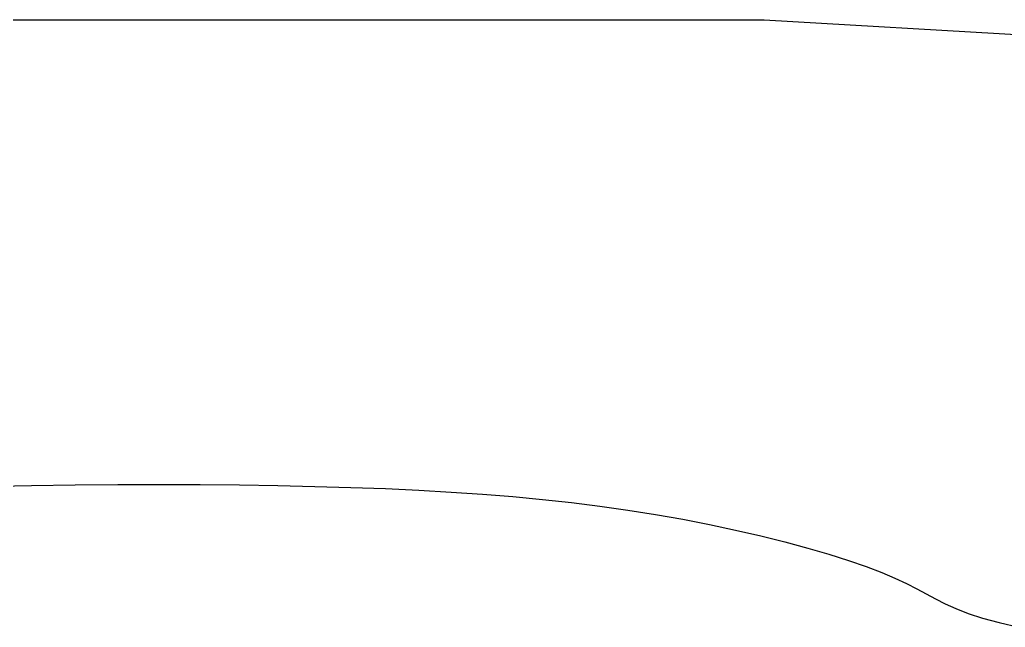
# Model space of a CAD drawing. Header units: millimetres. Extents: x 104198 to 1296755, y -81101 to 81453.
# Drawn here: x 591191.74 to 591234.66, y -26153.41 to -26126.95 of the extents above; entities that cross this region are included whole.
import ezdxf

# ---------------------------------------------------------------- set-up
doc = ezdxf.new("R2010")
doc.units = ezdxf.units.MM
doc.linetypes.add('HIDDEN2', pattern=[0.1875, 0.125, -0.0625])

# ---------------------------------------------------------------- blocks, each defined once
blk = doc.blocks.new('hgfhdrht')
at = {"color": 250, "linetype": 'HIDDEN2', "ltscale": 600}
for p, q in [((591180.962, -31133.179), (591201.424, -31133.179)), ((591180.962, -31133.179), (591201.424, -31133.179)), ((591180.962, -31133.179), (591201.424, -31133.179)), ((591180.962, -31133.179), (591201.424, -31133.179)), ((591180.962, -31133.179), (591201.424, -31133.179)), ((591180.962, -31133.179), (591201.424, -31133.179)), ((591180.962, -31133.179), (591201.424, -31133.179)), ((591180.962, -31133.179), (591201.424, -31133.179)), ((591180.962, -31133.179), (591201.424, -31133.179)), ((591180.962, -31133.179), (591201.424, -31133.179)), ((591180.962, -31133.179), (591201.424, -31133.179)), ((591180.962, -31133.179), (591201.424, -31133.179)), ((591201.424, -31133.179), (591224.16, -31133.179)), ((591201.424, -31133.179), (591224.16, -31133.179)), ((591201.424, -31133.179), (591224.16, -31133.179)), ((591201.424, -31133.179), (591224.16, -31133.179)), ((591201.424, -31133.179), (591224.16, -31133.179)), ((591201.424, -31133.179), (591224.16, -31133.179)), ((591201.424, -31133.179), (591224.16, -31133.179)), ((591201.424, -31133.179), (591224.16, -31133.179)), ((591201.424, -31133.179), (591224.16, -31133.179)), ((591201.424, -31133.179), (591224.16, -31133.179)), ((591201.424, -31133.179), (591224.16, -31133.179)), ((591201.424, -31133.179), (591224.16, -31133.179)), ((591224.16, -31133.179), (591258.263, -31135.199)), ((591224.16, -31133.179), (591258.263, -31135.199)), ((591224.16, -31133.179), (591258.263, -31135.199)), ((591224.16, -31133.179), (591258.263, -31135.199)), ((591224.16, -31133.179), (591258.263, -31135.199)), ((591224.16, -31133.179), (591258.263, -31135.199)), ((591224.16, -31133.179), (591258.263, -31135.199)), ((591224.16, -31133.179), (591258.263, -31135.199)), ((591224.16, -31133.179), (591258.263, -31135.199)), ((591224.16, -31133.179), (591258.263, -31135.199)), ((591224.16, -31133.179), (591258.263, -31135.199)), ((591224.16, -31133.179), (591258.263, -31135.199)), ((591196.011, -31153.421), (591197.824, -31153.416)), ((591196.011, -31153.421), (591197.824, -31153.416)), ((591196.011, -31153.421), (591197.824, -31153.416)), ((591196.011, -31153.421), (591197.824, -31153.416)), ((591196.011, -31153.421), (591197.824, -31153.416)), ((591196.011, -31153.421), (591197.824, -31153.416)), ((591196.011, -31153.421), (591197.824, -31153.416)), ((591196.011, -31153.421), (591197.824, -31153.416)), ((591196.011, -31153.421), (591197.824, -31153.416)), ((591196.011, -31153.421), (591197.824, -31153.416)), ((591196.011, -31153.421), (591197.824, -31153.416)), ((591196.011, -31153.421), (591197.824, -31153.416)), ((591197.824, -31153.416), (591199.592, -31153.421)), ((591197.824, -31153.416), (591199.592, -31153.421)), ((591197.824, -31153.416), (591199.592, -31153.421)), ((591197.824, -31153.416), (591199.592, -31153.421)), ((591197.824, -31153.416), (591199.592, -31153.421)), ((591197.824, -31153.416), (591199.592, -31153.421)), ((591197.824, -31153.416), (591199.592, -31153.421)), ((591197.824, -31153.416), (591199.592, -31153.421)), ((591197.824, -31153.416), (591199.592, -31153.421)), ((591197.824, -31153.416), (591199.592, -31153.421)), ((591197.824, -31153.416), (591199.592, -31153.421)), ((591197.824, -31153.416), (591199.592, -31153.421)), ((591190.323, -31153.497), (591192.259, -31153.462)), ((591190.323, -31153.497), (591192.259, -31153.462)), ((591190.323, -31153.497), (591192.259, -31153.462)), ((591190.323, -31153.497), (591192.259, -31153.462)), ((591190.323, -31153.497), (591192.259, -31153.462)), ((591190.323, -31153.497), (591192.259, -31153.462)), ((591190.323, -31153.497), (591192.259, -31153.462)), ((591190.323, -31153.497), (591192.259, -31153.462)), ((591190.323, -31153.497), (591192.259, -31153.462)), ((591190.323, -31153.497), (591192.259, -31153.462)), ((591190.323, -31153.497), (591192.259, -31153.462)), ((591190.323, -31153.497), (591192.259, -31153.462)), ((591192.259, -31153.462), (591194.156, -31153.436)), ((591192.259, -31153.462), (591194.156, -31153.436)), ((591192.259, -31153.462), (591194.156, -31153.436)), ((591192.259, -31153.462), (591194.156, -31153.436)), ((591192.259, -31153.462), (591194.156, -31153.436)), ((591192.259, -31153.462), (591194.156, -31153.436)), ((591192.259, -31153.462), (591194.156, -31153.436)), ((591192.259, -31153.462), (591194.156, -31153.436)), ((591192.259, -31153.462), (591194.156, -31153.436)), ((591192.259, -31153.462), (591194.156, -31153.436)), ((591192.259, -31153.462), (591194.156, -31153.436)), ((591192.259, -31153.462), (591194.156, -31153.436)), ((591194.156, -31153.436), (591196.011, -31153.421)), ((591194.156, -31153.436), (591196.011, -31153.421)), ((591194.156, -31153.436), (591196.011, -31153.421)), ((591194.156, -31153.436), (591196.011, -31153.421)), ((591194.156, -31153.436), (591196.011, -31153.421)), ((591194.156, -31153.436), (591196.011, -31153.421)), ((591194.156, -31153.436), (591196.011, -31153.421)), ((591194.156, -31153.436), (591196.011, -31153.421)), ((591194.156, -31153.436), (591196.011, -31153.421)), ((591194.156, -31153.436), (591196.011, -31153.421)), ((591194.156, -31153.436), (591196.011, -31153.421)), ((591194.156, -31153.436), (591196.011, -31153.421)), ((591199.592, -31153.421), (591201.311, -31153.436)), ((591199.592, -31153.421), (591201.311, -31153.436)), ((591199.592, -31153.421), (591201.311, -31153.436)), ((591199.592, -31153.421), (591201.311, -31153.436)), ((591199.592, -31153.421), (591201.311, -31153.436)), ((591199.592, -31153.421), (591201.311, -31153.436)), ((591199.592, -31153.421), (591201.311, -31153.436)), ((591199.592, -31153.421), (591201.311, -31153.436)), ((591199.592, -31153.421), (591201.311, -31153.436)), ((591199.592, -31153.421), (591201.311, -31153.436)), ((591199.592, -31153.421), (591201.311, -31153.436)), ((591199.592, -31153.421), (591201.311, -31153.436)), ((591201.311, -31153.436), (591202.981, -31153.462)), ((591201.311, -31153.436), (591202.981, -31153.462)), ((591201.311, -31153.436), (591202.981, -31153.462)), ((591201.311, -31153.436), (591202.981, -31153.462)), ((591201.311, -31153.436), (591202.981, -31153.462)), ((591201.311, -31153.436), (591202.981, -31153.462)), ((591201.311, -31153.436), (591202.981, -31153.462)), ((591201.311, -31153.436), (591202.981, -31153.462)), ((591201.311, -31153.436), (591202.981, -31153.462)), ((591201.311, -31153.436), (591202.981, -31153.462)), ((591201.311, -31153.436), (591202.981, -31153.462)), ((591201.311, -31153.436), (591202.981, -31153.462)), ((591202.981, -31153.462), (591204.598, -31153.497)), ((591202.981, -31153.462), (591204.598, -31153.497)), ((591202.981, -31153.462), (591204.598, -31153.497)), ((591202.981, -31153.462), (591204.598, -31153.497)), ((591202.981, -31153.462), (591204.598, -31153.497)), ((591202.981, -31153.462), (591204.598, -31153.497)), ((591202.981, -31153.462), (591204.598, -31153.497)), ((591202.981, -31153.462), (591204.598, -31153.497)), ((591202.981, -31153.462), (591204.598, -31153.497)), ((591202.981, -31153.462), (591204.598, -31153.497)), ((591202.981, -31153.462), (591204.598, -31153.497)), ((591202.981, -31153.462), (591204.598, -31153.497)), ((591204.598, -31153.497), (591206.161, -31153.542)), ((591204.598, -31153.497), (591206.161, -31153.542)), ((591204.598, -31153.497), (591206.161, -31153.542)), ((591204.598, -31153.497), (591206.161, -31153.542)), ((591204.598, -31153.497), (591206.161, -31153.542)), ((591204.598, -31153.497), (591206.161, -31153.542)), ((591204.598, -31153.497), (591206.161, -31153.542)), ((591204.598, -31153.497), (591206.161, -31153.542)), ((591204.598, -31153.497), (591206.161, -31153.542)), ((591204.598, -31153.497), (591206.161, -31153.542)), ((591204.598, -31153.497), (591206.161, -31153.542)), ((591204.598, -31153.497), (591206.161, -31153.542)), ((591206.161, -31153.542), (591207.668, -31153.598)), ((591206.161, -31153.542), (591207.668, -31153.598)), ((591206.161, -31153.542), (591207.668, -31153.598)), ((591206.161, -31153.542), (591207.668, -31153.598)), ((591206.161, -31153.542), (591207.668, -31153.598)), ((591206.161, -31153.542), (591207.668, -31153.598)), ((591206.161, -31153.542), (591207.668, -31153.598)), ((591206.161, -31153.542), (591207.668, -31153.598)), ((591206.161, -31153.542), (591207.668, -31153.598)), ((591206.161, -31153.542), (591207.668, -31153.598)), ((591206.161, -31153.542), (591207.668, -31153.598)), ((591206.161, -31153.542), (591207.668, -31153.598)), ((591207.668, -31153.598), (591209.122, -31153.665)), ((591207.668, -31153.598), (591209.122, -31153.665)), ((591207.668, -31153.598), (591209.122, -31153.665)), ((591207.668, -31153.598), (591209.122, -31153.665)), ((591207.668, -31153.598), (591209.122, -31153.665)), ((591207.668, -31153.598), (591209.122, -31153.665)), ((591207.668, -31153.598), (591209.122, -31153.665)), ((591207.668, -31153.598), (591209.122, -31153.665)), ((591207.668, -31153.598), (591209.122, -31153.665)), ((591207.668, -31153.598), (591209.122, -31153.665)), ((591207.668, -31153.598), (591209.122, -31153.665)), ((591207.668, -31153.598), (591209.122, -31153.665)), ((591209.122, -31153.665), (591210.529, -31153.744)), ((591209.122, -31153.665), (591210.529, -31153.744)), ((591209.122, -31153.665), (591210.529, -31153.744)), ((591209.122, -31153.665), (591210.529, -31153.744)), ((591209.122, -31153.665), (591210.529, -31153.744)), ((591209.122, -31153.665), (591210.529, -31153.744)), ((591209.122, -31153.665), (591210.529, -31153.744)), ((591209.122, -31153.665), (591210.529, -31153.744)), ((591209.122, -31153.665), (591210.529, -31153.744)), ((591209.122, -31153.665), (591210.529, -31153.744)), ((591209.122, -31153.665), (591210.529, -31153.744)), ((591209.122, -31153.665), (591210.529, -31153.744)), ((591210.529, -31153.744), (591211.893, -31153.836)), ((591210.529, -31153.744), (591211.893, -31153.836)), ((591210.529, -31153.744), (591211.893, -31153.836)), ((591210.529, -31153.744), (591211.893, -31153.836)), ((591210.529, -31153.744), (591211.893, -31153.836)), ((591210.529, -31153.744), (591211.893, -31153.836)), ((591210.529, -31153.744), (591211.893, -31153.836)), ((591210.529, -31153.744), (591211.893, -31153.836)), ((591210.529, -31153.744), (591211.893, -31153.836)), ((591210.529, -31153.744), (591211.893, -31153.836)), ((591210.529, -31153.744), (591211.893, -31153.836)), ((591210.529, -31153.744), (591211.893, -31153.836)), ((591211.893, -31153.836), (591213.218, -31153.942)), ((591211.893, -31153.836), (591213.218, -31153.942)), ((591211.893, -31153.836), (591213.218, -31153.942)), ((591211.893, -31153.836), (591213.218, -31153.942)), ((591211.893, -31153.836), (591213.218, -31153.942)), ((591211.893, -31153.836), (591213.218, -31153.942)), ((591211.893, -31153.836), (591213.218, -31153.942)), ((591211.893, -31153.836), (591213.218, -31153.942)), ((591211.893, -31153.836), (591213.218, -31153.942)), ((591211.893, -31153.836), (591213.218, -31153.942)), ((591211.893, -31153.836), (591213.218, -31153.942)), ((591211.893, -31153.836), (591213.218, -31153.942)), ((591213.218, -31153.942), (591214.509, -31154.063)), ((591213.218, -31153.942), (591214.509, -31154.063)), ((591213.218, -31153.942), (591214.509, -31154.063)), ((591213.218, -31153.942), (591214.509, -31154.063)), ((591213.218, -31153.942), (591214.509, -31154.063)), ((591213.218, -31153.942), (591214.509, -31154.063)), ((591213.218, -31153.942), (591214.509, -31154.063)), ((591213.218, -31153.942), (591214.509, -31154.063)), ((591213.218, -31153.942), (591214.509, -31154.063)), ((591213.218, -31153.942), (591214.509, -31154.063)), ((591213.218, -31153.942), (591214.509, -31154.063)), ((591213.218, -31153.942), (591214.509, -31154.063)), ((591214.509, -31154.063), (591215.771, -31154.201)), ((591214.509, -31154.063), (591215.771, -31154.201)), ((591214.509, -31154.063), (591215.771, -31154.201)), ((591214.509, -31154.063), (591215.771, -31154.201)), ((591214.509, -31154.063), (591215.771, -31154.201)), ((591214.509, -31154.063), (591215.771, -31154.201)), ((591214.509, -31154.063), (591215.771, -31154.201)), ((591214.509, -31154.063), (591215.771, -31154.201)), ((591214.509, -31154.063), (591215.771, -31154.201)), ((591214.509, -31154.063), (591215.771, -31154.201)), ((591214.509, -31154.063), (591215.771, -31154.201)), ((591214.509, -31154.063), (591215.771, -31154.201)), ((591215.771, -31154.201), (591217.007, -31154.355)), ((591215.771, -31154.201), (591217.007, -31154.355)), ((591215.771, -31154.201), (591217.007, -31154.355)), ((591215.771, -31154.201), (591217.007, -31154.355)), ((591215.771, -31154.201), (591217.007, -31154.355)), ((591215.771, -31154.201), (591217.007, -31154.355)), ((591215.771, -31154.201), (591217.007, -31154.355)), ((591215.771, -31154.201), (591217.007, -31154.355)), ((591215.771, -31154.201), (591217.007, -31154.355)), ((591215.771, -31154.201), (591217.007, -31154.355)), ((591215.771, -31154.201), (591217.007, -31154.355)), ((591215.771, -31154.201), (591217.007, -31154.355)), ((591217.007, -31154.355), (591218.223, -31154.528)), ((591217.007, -31154.355), (591218.223, -31154.528)), ((591217.007, -31154.355), (591218.223, -31154.528)), ((591217.007, -31154.355), (591218.223, -31154.528)), ((591217.007, -31154.355), (591218.223, -31154.528)), ((591217.007, -31154.355), (591218.223, -31154.528)), ((591217.007, -31154.355), (591218.223, -31154.528)), ((591217.007, -31154.355), (591218.223, -31154.528)), ((591217.007, -31154.355), (591218.223, -31154.528)), ((591217.007, -31154.355), (591218.223, -31154.528)), ((591217.007, -31154.355), (591218.223, -31154.528)), ((591217.007, -31154.355), (591218.223, -31154.528)), ((591218.223, -31154.528), (591219.423, -31154.72)), ((591218.223, -31154.528), (591219.423, -31154.72)), ((591218.223, -31154.528), (591219.423, -31154.72)), ((591218.223, -31154.528), (591219.423, -31154.72)), ((591218.223, -31154.528), (591219.423, -31154.72)), ((591218.223, -31154.528), (591219.423, -31154.72)), ((591218.223, -31154.528), (591219.423, -31154.72)), ((591218.223, -31154.528), (591219.423, -31154.72)), ((591218.223, -31154.528), (591219.423, -31154.72)), ((591218.223, -31154.528), (591219.423, -31154.72)), ((591218.223, -31154.528), (591219.423, -31154.72)), ((591218.223, -31154.528), (591219.423, -31154.72)), ((591219.423, -31154.72), (591220.609, -31154.932)), ((591219.423, -31154.72), (591220.609, -31154.932)), ((591219.423, -31154.72), (591220.609, -31154.932)), ((591219.423, -31154.72), (591220.609, -31154.932)), ((591219.423, -31154.72), (591220.609, -31154.932)), ((591219.423, -31154.72), (591220.609, -31154.932)), ((591219.423, -31154.72), (591220.609, -31154.932)), ((591219.423, -31154.72), (591220.609, -31154.932)), ((591219.423, -31154.72), (591220.609, -31154.932)), ((591219.423, -31154.72), (591220.609, -31154.932)), ((591219.423, -31154.72), (591220.609, -31154.932)), ((591219.423, -31154.72), (591220.609, -31154.932)), ((591220.609, -31154.932), (591221.775, -31155.161)), ((591220.609, -31154.932), (591221.775, -31155.161)), ((591220.609, -31154.932), (591221.775, -31155.161)), ((591220.609, -31154.932), (591221.775, -31155.161)), ((591220.609, -31154.932), (591221.775, -31155.161)), ((591220.609, -31154.932), (591221.775, -31155.161)), ((591220.609, -31154.932), (591221.775, -31155.161)), ((591220.609, -31154.932), (591221.775, -31155.161)), ((591220.609, -31154.932), (591221.775, -31155.161)), ((591220.609, -31154.932), (591221.775, -31155.161)), ((591220.609, -31154.932), (591221.775, -31155.161)), ((591220.609, -31154.932), (591221.775, -31155.161)), ((591221.775, -31155.161), (591222.912, -31155.403)), ((591221.775, -31155.161), (591222.912, -31155.403)), ((591221.775, -31155.161), (591222.912, -31155.403)), ((591221.775, -31155.161), (591222.912, -31155.403)), ((591221.775, -31155.161), (591222.912, -31155.403)), ((591221.775, -31155.161), (591222.912, -31155.403)), ((591221.775, -31155.161), (591222.912, -31155.403)), ((591221.775, -31155.161), (591222.912, -31155.403)), ((591221.775, -31155.161), (591222.912, -31155.403)), ((591221.775, -31155.161), (591222.912, -31155.403)), ((591221.775, -31155.161), (591222.912, -31155.403)), ((591221.775, -31155.161), (591222.912, -31155.403)), ((591222.912, -31155.403), (591224.009, -31155.657)), ((591222.912, -31155.403), (591224.009, -31155.657)), ((591222.912, -31155.403), (591224.009, -31155.657)), ((591222.912, -31155.403), (591224.009, -31155.657)), ((591222.912, -31155.403), (591224.009, -31155.657)), ((591222.912, -31155.403), (591224.009, -31155.657)), ((591222.912, -31155.403), (591224.009, -31155.657)), ((591222.912, -31155.403), (591224.009, -31155.657)), ((591222.912, -31155.403), (591224.009, -31155.657)), ((591222.912, -31155.403), (591224.009, -31155.657)), ((591222.912, -31155.403), (591224.009, -31155.657)), ((591222.912, -31155.403), (591224.009, -31155.657)), ((591224.009, -31155.657), (591225.059, -31155.919)), ((591224.009, -31155.657), (591225.059, -31155.919)), ((591224.009, -31155.657), (591225.059, -31155.919)), ((591224.009, -31155.657), (591225.059, -31155.919)), ((591224.009, -31155.657), (591225.059, -31155.919)), ((591224.009, -31155.657), (591225.059, -31155.919)), ((591224.009, -31155.657), (591225.059, -31155.919)), ((591224.009, -31155.657), (591225.059, -31155.919)), ((591224.009, -31155.657), (591225.059, -31155.919)), ((591224.009, -31155.657), (591225.059, -31155.919)), ((591224.009, -31155.657), (591225.059, -31155.919)), ((591224.009, -31155.657), (591225.059, -31155.919)), ((591225.059, -31155.919), (591226.053, -31156.186)), ((591225.059, -31155.919), (591226.053, -31156.186)), ((591225.059, -31155.919), (591226.053, -31156.186)), ((591225.059, -31155.919), (591226.053, -31156.186)), ((591225.059, -31155.919), (591226.053, -31156.186)), ((591225.059, -31155.919), (591226.053, -31156.186)), ((591225.059, -31155.919), (591226.053, -31156.186)), ((591225.059, -31155.919), (591226.053, -31156.186)), ((591225.059, -31155.919), (591226.053, -31156.186)), ((591225.059, -31155.919), (591226.053, -31156.186)), ((591225.059, -31155.919), (591226.053, -31156.186)), ((591225.059, -31155.919), (591226.053, -31156.186)), ((591226.053, -31156.186), (591226.98, -31156.456)), ((591226.053, -31156.186), (591226.98, -31156.456)), ((591226.053, -31156.186), (591226.98, -31156.456)), ((591226.053, -31156.186), (591226.98, -31156.456)), ((591226.053, -31156.186), (591226.98, -31156.456)), ((591226.053, -31156.186), (591226.98, -31156.456)), ((591226.053, -31156.186), (591226.98, -31156.456)), ((591226.053, -31156.186), (591226.98, -31156.456)), ((591226.053, -31156.186), (591226.98, -31156.456)), ((591226.053, -31156.186), (591226.98, -31156.456)), ((591226.053, -31156.186), (591226.98, -31156.456)), ((591226.053, -31156.186), (591226.98, -31156.456)), ((591226.98, -31156.456), (591227.832, -31156.724)), ((591226.98, -31156.456), (591227.832, -31156.724)), ((591226.98, -31156.456), (591227.832, -31156.724)), ((591226.98, -31156.456), (591227.832, -31156.724)), ((591226.98, -31156.456), (591227.832, -31156.724)), ((591226.98, -31156.456), (591227.832, -31156.724)), ((591226.98, -31156.456), (591227.832, -31156.724)), ((591226.98, -31156.456), (591227.832, -31156.724)), ((591226.98, -31156.456), (591227.832, -31156.724)), ((591226.98, -31156.456), (591227.832, -31156.724)), ((591226.98, -31156.456), (591227.832, -31156.724)), ((591226.98, -31156.456), (591227.832, -31156.724)), ((591227.832, -31156.724), (591228.6, -31156.988)), ((591227.832, -31156.724), (591228.6, -31156.988)), ((591227.832, -31156.724), (591228.6, -31156.988)), ((591227.832, -31156.724), (591228.6, -31156.988)), ((591227.832, -31156.724), (591228.6, -31156.988)), ((591227.832, -31156.724), (591228.6, -31156.988)), ((591227.832, -31156.724), (591228.6, -31156.988)), ((591227.832, -31156.724), (591228.6, -31156.988)), ((591227.832, -31156.724), (591228.6, -31156.988)), ((591227.832, -31156.724), (591228.6, -31156.988)), ((591227.832, -31156.724), (591228.6, -31156.988)), ((591227.832, -31156.724), (591228.6, -31156.988)), ((591228.6, -31156.988), (591229.275, -31157.245)), ((591228.6, -31156.988), (591229.275, -31157.245)), ((591228.6, -31156.988), (591229.275, -31157.245)), ((591228.6, -31156.988), (591229.275, -31157.245)), ((591228.6, -31156.988), (591229.275, -31157.245)), ((591228.6, -31156.988), (591229.275, -31157.245)), ((591228.6, -31156.988), (591229.275, -31157.245)), ((591228.6, -31156.988), (591229.275, -31157.245)), ((591228.6, -31156.988), (591229.275, -31157.245)), ((591228.6, -31156.988), (591229.275, -31157.245)), ((591228.6, -31156.988), (591229.275, -31157.245)), ((591228.6, -31156.988), (591229.275, -31157.245)), ((591229.275, -31157.245), (591229.853, -31157.492)), ((591229.275, -31157.245), (591229.853, -31157.492)), ((591229.275, -31157.245), (591229.853, -31157.492)), ((591229.275, -31157.245), (591229.853, -31157.492)), ((591229.275, -31157.245), (591229.853, -31157.492)), ((591229.275, -31157.245), (591229.853, -31157.492)), ((591229.275, -31157.245), (591229.853, -31157.492)), ((591229.275, -31157.245), (591229.853, -31157.492)), ((591229.275, -31157.245), (591229.853, -31157.492)), ((591229.275, -31157.245), (591229.853, -31157.492)), ((591229.275, -31157.245), (591229.853, -31157.492)), ((591229.275, -31157.245), (591229.853, -31157.492)), ((591229.853, -31157.492), (591230.353, -31157.731)), ((591229.853, -31157.492), (591230.353, -31157.731)), ((591229.853, -31157.492), (591230.353, -31157.731)), ((591229.853, -31157.492), (591230.353, -31157.731)), ((591229.853, -31157.492), (591230.353, -31157.731)), ((591229.853, -31157.492), (591230.353, -31157.731)), ((591229.853, -31157.492), (591230.353, -31157.731)), ((591229.853, -31157.492), (591230.353, -31157.731)), ((591229.853, -31157.492), (591230.353, -31157.731)), ((591229.853, -31157.492), (591230.353, -31157.731)), ((591229.853, -31157.492), (591230.353, -31157.731)), ((591229.853, -31157.492), (591230.353, -31157.731)), ((591230.353, -31157.731), (591230.798, -31157.961)), ((591230.353, -31157.731), (591230.798, -31157.961)), ((591230.353, -31157.731), (591230.798, -31157.961)), ((591230.353, -31157.731), (591230.798, -31157.961)), ((591230.353, -31157.731), (591230.798, -31157.961)), ((591230.353, -31157.731), (591230.798, -31157.961)), ((591230.353, -31157.731), (591230.798, -31157.961)), ((591230.353, -31157.731), (591230.798, -31157.961)), ((591230.353, -31157.731), (591230.798, -31157.961)), ((591230.353, -31157.731), (591230.798, -31157.961)), ((591230.353, -31157.731), (591230.798, -31157.961)), ((591230.353, -31157.731), (591230.798, -31157.961)), ((591230.798, -31157.961), (591231.212, -31158.184)), ((591230.798, -31157.961), (591231.212, -31158.184)), ((591230.798, -31157.961), (591231.212, -31158.184)), ((591230.798, -31157.961), (591231.212, -31158.184)), ((591230.798, -31157.961), (591231.212, -31158.184)), ((591230.798, -31157.961), (591231.212, -31158.184)), ((591230.798, -31157.961), (591231.212, -31158.184)), ((591230.798, -31157.961), (591231.212, -31158.184)), ((591230.798, -31157.961), (591231.212, -31158.184)), ((591230.798, -31157.961), (591231.212, -31158.184)), ((591230.798, -31157.961), (591231.212, -31158.184)), ((591230.798, -31157.961), (591231.212, -31158.184)), ((591231.212, -31158.184), (591231.62, -31158.402)), ((591231.212, -31158.184), (591231.62, -31158.402)), ((591231.212, -31158.184), (591231.62, -31158.402)), ((591231.212, -31158.184), (591231.62, -31158.402)), ((591231.212, -31158.184), (591231.62, -31158.402)), ((591231.212, -31158.184), (591231.62, -31158.402)), ((591231.212, -31158.184), (591231.62, -31158.402)), ((591231.212, -31158.184), (591231.62, -31158.402)), ((591231.212, -31158.184), (591231.62, -31158.402)), ((591231.212, -31158.184), (591231.62, -31158.402)), ((591231.212, -31158.184), (591231.62, -31158.402)), ((591231.212, -31158.184), (591231.62, -31158.402)), ((591231.62, -31158.402), (591232.044, -31158.614)), ((591231.62, -31158.402), (591232.044, -31158.614)), ((591231.62, -31158.402), (591232.044, -31158.614)), ((591231.62, -31158.402), (591232.044, -31158.614)), ((591231.62, -31158.402), (591232.044, -31158.614)), ((591231.62, -31158.402), (591232.044, -31158.614)), ((591231.62, -31158.402), (591232.044, -31158.614)), ((591231.62, -31158.402), (591232.044, -31158.614)), ((591231.62, -31158.402), (591232.044, -31158.614)), ((591231.62, -31158.402), (591232.044, -31158.614)), ((591231.62, -31158.402), (591232.044, -31158.614)), ((591231.62, -31158.402), (591232.044, -31158.614)), ((591232.044, -31158.614), (591232.51, -31158.822)), ((591232.044, -31158.614), (591232.51, -31158.822)), ((591232.044, -31158.614), (591232.51, -31158.822)), ((591232.044, -31158.614), (591232.51, -31158.822)), ((591232.044, -31158.614), (591232.51, -31158.822)), ((591232.044, -31158.614), (591232.51, -31158.822)), ((591232.044, -31158.614), (591232.51, -31158.822)), ((591232.044, -31158.614), (591232.51, -31158.822)), ((591232.044, -31158.614), (591232.51, -31158.822)), ((591232.044, -31158.614), (591232.51, -31158.822)), ((591232.044, -31158.614), (591232.51, -31158.822)), ((591232.044, -31158.614), (591232.51, -31158.822)), ((591232.51, -31158.822), (591233.04, -31159.027)), ((591232.51, -31158.822), (591233.04, -31159.027)), ((591232.51, -31158.822), (591233.04, -31159.027)), ((591232.51, -31158.822), (591233.04, -31159.027)), ((591232.51, -31158.822), (591233.04, -31159.027)), ((591232.51, -31158.822), (591233.04, -31159.027)), ((591232.51, -31158.822), (591233.04, -31159.027)), ((591232.51, -31158.822), (591233.04, -31159.027)), ((591232.51, -31158.822), (591233.04, -31159.027)), ((591232.51, -31158.822), (591233.04, -31159.027)), ((591232.51, -31158.822), (591233.04, -31159.027)), ((591232.51, -31158.822), (591233.04, -31159.027)), ((591233.04, -31159.027), (591233.659, -31159.23)), ((591233.04, -31159.027), (591233.659, -31159.23)), ((591233.04, -31159.027), (591233.659, -31159.23)), ((591233.04, -31159.027), (591233.659, -31159.23)), ((591233.04, -31159.027), (591233.659, -31159.23)), ((591233.04, -31159.027), (591233.659, -31159.23)), ((591233.04, -31159.027), (591233.659, -31159.23)), ((591233.04, -31159.027), (591233.659, -31159.23)), ((591233.04, -31159.027), (591233.659, -31159.23)), ((591233.04, -31159.027), (591233.659, -31159.23)), ((591233.04, -31159.027), (591233.659, -31159.23)), ((591233.04, -31159.027), (591233.659, -31159.23)), ((591233.659, -31159.23), (591234.39, -31159.432)), ((591233.659, -31159.23), (591234.39, -31159.432)), ((591233.659, -31159.23), (591234.39, -31159.432)), ((591233.659, -31159.23), (591234.39, -31159.432)), ((591233.659, -31159.23), (591234.39, -31159.432)), ((591233.659, -31159.23), (591234.39, -31159.432)), ((591233.659, -31159.23), (591234.39, -31159.432)), ((591233.659, -31159.23), (591234.39, -31159.432)), ((591233.659, -31159.23), (591234.39, -31159.432)), ((591233.659, -31159.23), (591234.39, -31159.432)), ((591233.659, -31159.23), (591234.39, -31159.432)), ((591233.659, -31159.23), (591234.39, -31159.432)), ((591234.39, -31159.432), (591235.251, -31159.634)), ((591234.39, -31159.432), (591235.251, -31159.634)), ((591234.39, -31159.432), (591235.251, -31159.634)), ((591234.39, -31159.432), (591235.251, -31159.634)), ((591234.39, -31159.432), (591235.251, -31159.634)), ((591234.39, -31159.432), (591235.251, -31159.634)), ((591234.39, -31159.432), (591235.251, -31159.634)), ((591234.39, -31159.432), (591235.251, -31159.634)), ((591234.39, -31159.432), (591235.251, -31159.634)), ((591234.39, -31159.432), (591235.251, -31159.634)), ((591234.39, -31159.432), (591235.251, -31159.634)), ((591234.39, -31159.432), (591235.251, -31159.634))]:
    blk.add_line(p, q, dxfattribs=at)

msp = doc.modelspace()

# ---------------------------------------------------------------- block references
at = {"color": 2}
msp.add_blockref('hgfhdrht', (0, 5006.229), dxfattribs=at)

doc.saveas('drawing.dxf')
